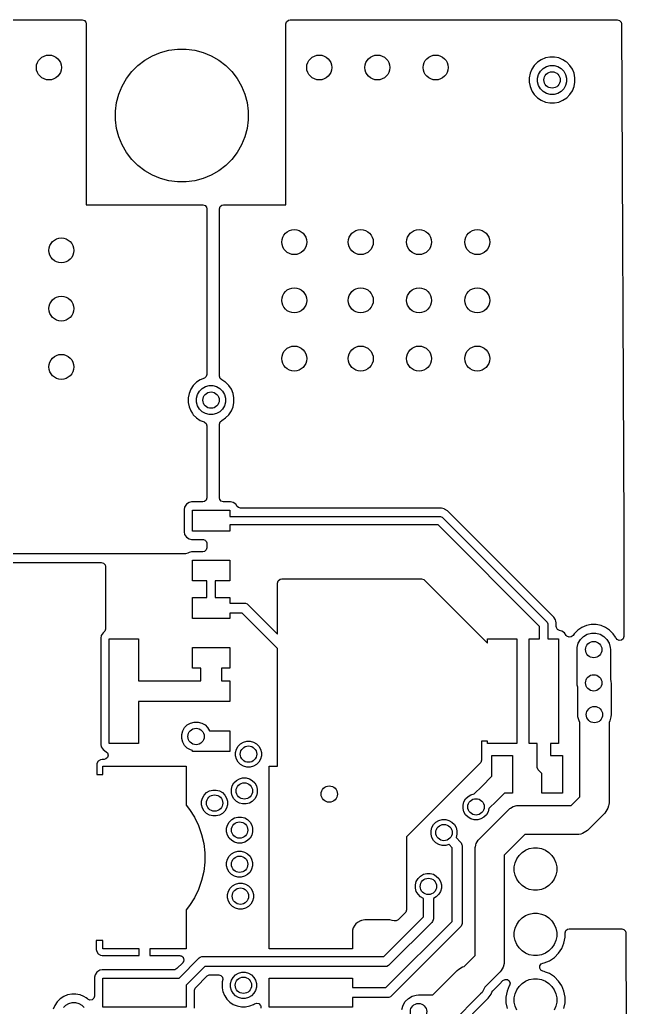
# Model space of a CAD drawing. Extents: x 3.09 to 4.62, y -6.46 to -3.15.
# Drawn here: x 3.88 to 4.615, y -4.34 to -3.153 of the extents above; entities that cross this region are included whole.
import ezdxf

# ---------------------------------------------------------------- set-up
doc = ezdxf.new("R2010")
doc.units = 0
doc.header["$MEASUREMENT"] = 0
doc.layers.add('BLACK', color=7, linetype='CONTINUOUS')

msp = doc.modelspace()

# ---------------------------------------------------------------- linework, layer by layer
at = {"layer": 'BLACK', "linetype": 'CONTINUOUS'}
for p, q in [((3.74, -3.1526), (3.955, -3.1526)), ((3.955, -3.1526), (3.9577, -3.1534)), ((3.9577, -3.1534), (3.9596, -3.1555)), ((3.9596, -3.1555), (3.96, -3.1575)), ((3.96, -3.1575), (3.96, -3.375)), ((4.2, -3.1575), (4.2008, -3.1549)), ((4.2, -3.2223), (4.2, -3.1575)), ((4.2008, -3.1549), (4.2029, -3.153)), ((4.2029, -3.153), (4.205, -3.1526)), ((4.205, -3.1526), (4.5984, -3.1526)), ((4.5984, -3.1526), (4.6011, -3.1534)), ((4.6011, -3.1534), (4.6029, -3.1555)), ((4.6029, -3.1555), (4.6034, -3.1575)), ((4.6034, -3.1575), (4.6063, -3.7645)), ((4.0394, -3.196), (4.0491, -3.192)), ((4.0491, -3.192), (4.0592, -3.1893)), ((4.0592, -3.1893), (4.0696, -3.1879)), ((4.0696, -3.1879), (4.08, -3.1879)), ((4.08, -3.1879), (4.0904, -3.1893)), ((4.0904, -3.1893), (4.1005, -3.192)), ((4.1005, -3.192), (4.1102, -3.196)), ((4.0221, -3.2076), (4.0304, -3.2012)), ((4.0304, -3.2012), (4.0394, -3.196)), ((4.1102, -3.196), (4.1192, -3.2012)), ((4.1192, -3.2012), (4.1276, -3.2076)), ((4.5025, -3.2036), (4.4986, -3.2075)), ((4.507, -3.2006), (4.5025, -3.2036)), ((4.5025, -3.2036), (4.5025, -3.2036)), ((4.512, -3.1985), (4.507, -3.2006)), ((4.5173, -3.1975), (4.512, -3.1985)), ((4.512, -3.1985), (4.512, -3.1985)), ((4.5227, -3.1975), (4.5173, -3.1975)), ((4.5173, -3.1975), (4.5173, -3.1975)), ((4.528, -3.1985), (4.5227, -3.1975)), ((4.5227, -3.1975), (4.5227, -3.1975)), ((4.533, -3.2006), (4.528, -3.1985)), ((4.536, -3.2026), (4.533, -3.2006)), ((4.5375, -3.2036), (4.536, -3.2026)), ((4.5414, -3.2075), (4.5375, -3.2036)), ((4.5375, -3.2036), (4.5375, -3.2036)), ((4.0083, -3.2233), (4.0147, -3.215)), ((4.0147, -3.215), (4.0221, -3.2076)), ((4.1276, -3.2076), (4.135, -3.215)), ((4.135, -3.215), (4.1413, -3.2233)), ((4.4935, -3.217), (4.4925, -3.2223)), ((4.4956, -3.212), (4.4935, -3.217)), ((4.4935, -3.217), (4.4935, -3.217)), ((4.4986, -3.2075), (4.4956, -3.212)), ((4.4986, -3.2075), (4.4986, -3.2075)), ((4.5038, -3.2183), (4.5061, -3.2143)), ((4.5061, -3.2143), (4.5093, -3.2111)), ((4.5093, -3.2111), (4.5133, -3.2088)), ((4.5133, -3.2088), (4.5177, -3.2076)), ((4.5177, -3.2076), (4.5223, -3.2076)), ((4.5223, -3.2076), (4.5267, -3.2088)), ((4.5267, -3.2088), (4.5307, -3.2111)), ((4.5307, -3.2111), (4.5339, -3.2143)), ((4.5339, -3.2143), (4.5362, -3.2183)), ((4.5444, -3.212), (4.5414, -3.2075)), ((4.5414, -3.2075), (4.5414, -3.2075)), ((4.5465, -3.217), (4.5444, -3.212)), ((4.5475, -3.2223), (4.5465, -3.217)), ((4.0031, -3.2323), (4.0083, -3.2233)), ((4.1413, -3.2233), (4.1466, -3.2323)), ((4.2, -3.375), (4.2, -3.2223)), ((4.4925, -3.2223), (4.4925, -3.2223)), ((4.4925, -3.2223), (4.4925, -3.2277)), ((4.4925, -3.2277), (4.4935, -3.233)), ((4.5026, -3.2227), (4.5038, -3.2183)), ((4.5026, -3.2273), (4.5026, -3.2227)), ((4.5038, -3.2317), (4.5026, -3.2273)), ((4.5362, -3.2183), (4.5374, -3.2227)), ((4.5374, -3.2273), (4.5362, -3.2317)), ((4.5374, -3.2227), (4.5374, -3.2273)), ((4.5465, -3.233), (4.5475, -3.2277)), ((4.5475, -3.2277), (4.5475, -3.2223)), ((3.999, -3.242), (4.0031, -3.2323)), ((4.1466, -3.2323), (4.1506, -3.242)), ((4.4935, -3.233), (4.4956, -3.238)), ((4.4956, -3.238), (4.4961, -3.2387)), ((4.4961, -3.2387), (4.4986, -3.2425)), ((4.5061, -3.2357), (4.5038, -3.2317)), ((4.5093, -3.2389), (4.5061, -3.2357)), ((4.5133, -3.2412), (4.5093, -3.2389)), ((4.5177, -3.2424), (4.5133, -3.2412)), ((4.5267, -3.2412), (4.5223, -3.2424)), ((4.5307, -3.2389), (4.5267, -3.2412)), ((4.5339, -3.2357), (4.5307, -3.2389)), ((4.5362, -3.2317), (4.5339, -3.2357)), ((4.5414, -3.2425), (4.5444, -3.238)), ((4.5444, -3.238), (4.5465, -3.233)), ((3.995, -3.2625), (3.9963, -3.2521)), ((3.9963, -3.2521), (3.999, -3.242)), ((4.1506, -3.242), (4.1533, -3.2521)), ((4.1533, -3.2521), (4.1546, -3.2625)), ((4.4986, -3.2425), (4.4986, -3.2425)), ((4.4986, -3.2425), (4.5025, -3.2464)), ((4.5025, -3.2464), (4.5025, -3.2464)), ((4.5025, -3.2464), (4.507, -3.2494)), ((4.507, -3.2494), (4.512, -3.2515)), ((4.512, -3.2515), (4.5173, -3.2525)), ((4.5173, -3.2525), (4.5173, -3.2525)), ((4.5173, -3.2525), (4.5227, -3.2525)), ((4.5223, -3.2424), (4.5177, -3.2424)), ((4.5227, -3.2525), (4.528, -3.2515)), ((4.5227, -3.2525), (4.5227, -3.2525)), ((4.528, -3.2515), (4.533, -3.2494)), ((4.533, -3.2494), (4.5375, -3.2464)), ((4.5375, -3.2464), (4.5414, -3.2425)), ((3.995, -3.2729), (3.995, -3.2625)), ((4.1546, -3.2625), (4.1546, -3.2729)), ((3.9963, -3.2833), (3.995, -3.2729)), ((4.1546, -3.2729), (4.1533, -3.2833)), ((3.999, -3.2934), (3.9963, -3.2833)), ((4.1533, -3.2833), (4.1506, -3.2934)), ((4.0031, -3.3031), (3.999, -3.2934)), ((4.1506, -3.2934), (4.1466, -3.3031)), ((4.0083, -3.3122), (4.0031, -3.3031)), ((4.0147, -3.3205), (4.0083, -3.3122)), ((4.1413, -3.3122), (4.135, -3.3205)), ((4.1466, -3.3031), (4.1413, -3.3122)), ((4.0221, -3.3279), (4.0147, -3.3205)), ((4.135, -3.3205), (4.1276, -3.3279)), ((4.0304, -3.3342), (4.0221, -3.3279)), ((4.0394, -3.3395), (4.0304, -3.3342)), ((4.1192, -3.3342), (4.1102, -3.3395)), ((4.1276, -3.3279), (4.1192, -3.3342)), ((4.0491, -3.3435), (4.0394, -3.3395)), ((4.0592, -3.3462), (4.0491, -3.3435)), ((4.0696, -3.3475), (4.0592, -3.3462)), ((4.08, -3.3475), (4.0696, -3.3475)), ((4.0904, -3.3462), (4.08, -3.3475)), ((4.1005, -3.3435), (4.0904, -3.3462)), ((4.1102, -3.3395), (4.1005, -3.3435)), ((3.96, -3.375), (4.1, -3.375)), ((4.1, -3.375), (4.1027, -3.3758)), ((4.1027, -3.3758), (4.1046, -3.3779)), ((4.1046, -3.3779), (4.105, -3.38)), ((4.105, -3.38), (4.105, -3.579)), ((4.12, -3.38), (4.1208, -3.3773)), ((4.12, -3.581), (4.12, -3.38)), ((4.1208, -3.3773), (4.1229, -3.3754)), ((4.1229, -3.3754), (4.125, -3.375)), ((4.125, -3.375), (4.2, -3.375)), ((4.097, -3.5856), (4.0925, -3.5886)), ((4.1019, -3.5836), (4.097, -3.5856)), ((4.097, -3.5856), (4.097, -3.5856)), ((4.1021, -3.5835), (4.1019, -3.5836)), ((4.1042, -3.5817), (4.1021, -3.5835)), ((4.105, -3.579), (4.1042, -3.5817)), ((4.12, -3.5812), (4.12, -3.581)), ((4.1209, -3.5839), (4.12, -3.5812)), ((4.1228, -3.5854), (4.1209, -3.5839)), ((4.1228, -3.5855), (4.1228, -3.5854)), ((4.123, -3.5856), (4.1228, -3.5855)), ((4.1264, -3.5879), (4.123, -3.5856)), ((4.0856, -3.597), (4.0835, -3.602)), ((4.0886, -3.5925), (4.0856, -3.597)), ((4.0925, -3.5886), (4.0886, -3.5925)), ((4.0886, -3.5925), (4.0886, -3.5925)), ((4.0925, -3.5886), (4.0925, -3.5886)), ((4.0961, -3.5993), (4.0993, -3.5961)), ((4.0993, -3.5961), (4.1033, -3.5938)), ((4.1033, -3.5938), (4.1077, -3.5926)), ((4.1077, -3.5926), (4.1123, -3.5926)), ((4.1123, -3.5926), (4.1167, -3.5938)), ((4.1167, -3.5938), (4.1207, -3.5961)), ((4.1207, -3.5961), (4.1239, -3.5993)), ((4.1275, -3.5886), (4.1264, -3.5879)), ((4.1314, -3.5925), (4.1275, -3.5886)), ((4.1275, -3.5886), (4.1275, -3.5886)), ((4.1275, -3.5886), (4.1275, -3.5886)), ((4.1344, -3.597), (4.1314, -3.5925)), ((4.1314, -3.5925), (4.1314, -3.5925)), ((4.1365, -3.602), (4.1344, -3.597)), ((4.0835, -3.602), (4.0825, -3.6073)), ((4.0825, -3.6073), (4.0825, -3.6073)), ((4.0825, -3.6073), (4.0825, -3.6127)), ((4.0835, -3.602), (4.0835, -3.602)), ((4.0926, -3.6077), (4.0938, -3.6033)), ((4.0926, -3.6123), (4.0926, -3.6077)), ((4.0938, -3.6033), (4.0961, -3.5993)), ((4.1239, -3.5993), (4.1262, -3.6033)), ((4.1262, -3.6033), (4.1274, -3.6077)), ((4.1274, -3.6077), (4.1274, -3.6123)), ((4.1375, -3.6073), (4.1365, -3.602)), ((4.1375, -3.6127), (4.1375, -3.6073)), ((4.0825, -3.6127), (4.0835, -3.618)), ((4.0835, -3.618), (4.0856, -3.623)), ((4.0938, -3.6167), (4.0926, -3.6123)), ((4.0961, -3.6207), (4.0938, -3.6167)), ((4.0993, -3.6239), (4.0961, -3.6207)), ((4.1239, -3.6207), (4.1207, -3.6239)), ((4.1262, -3.6167), (4.1239, -3.6207)), ((4.1274, -3.6123), (4.1262, -3.6167)), ((4.1344, -3.623), (4.1365, -3.618)), ((4.1365, -3.618), (4.1375, -3.6127)), ((4.0856, -3.623), (4.0876, -3.626)), ((4.0876, -3.626), (4.0886, -3.6275)), ((4.0886, -3.6275), (4.0886, -3.6275)), ((4.0886, -3.6275), (4.0925, -3.6314)), ((4.0925, -3.6314), (4.0925, -3.6314)), ((4.0925, -3.6314), (4.097, -3.6344)), ((4.1033, -3.6262), (4.0993, -3.6239)), ((4.1077, -3.6274), (4.1033, -3.6262)), ((4.1123, -3.6274), (4.1077, -3.6274)), ((4.1167, -3.6262), (4.1123, -3.6274)), ((4.1207, -3.6239), (4.1167, -3.6262)), ((4.123, -3.6344), (4.1275, -3.6314)), ((4.1275, -3.6314), (4.1314, -3.6275)), ((4.1314, -3.6275), (4.1344, -3.623)), ((4.097, -3.6344), (4.1016, -3.6363)), ((4.1016, -3.6363), (4.1019, -3.6364)), ((4.1019, -3.6364), (4.1041, -3.6382)), ((4.1041, -3.6382), (4.105, -3.6409)), ((4.105, -3.6409), (4.105, -3.641)), ((4.105, -3.641), (4.105, -3.7275)), ((4.12, -3.639), (4.1208, -3.6363)), ((4.12, -3.7275), (4.12, -3.639)), ((4.1208, -3.6363), (4.1228, -3.6345)), ((4.1228, -3.6345), (4.1228, -3.6345)), ((4.1228, -3.6345), (4.1229, -3.6345)), ((4.1229, -3.6345), (4.1229, -3.6344)), ((4.1229, -3.6344), (4.123, -3.6344)), ((4.123, -3.6344), (4.123, -3.6344)), ((4.123, -3.6344), (4.123, -3.6344)), ((4.105, -3.7275), (4.1042, -3.7302)), ((4.1204, -3.7296), (4.12, -3.7275)), ((4.0781, -3.7386), (4.0775, -3.7415)), ((4.0803, -3.7353), (4.0781, -3.7386)), ((4.0836, -3.7331), (4.0803, -3.7353)), ((4.0865, -3.7325), (4.0836, -3.7331)), ((4.1, -3.7325), (4.0865, -3.7325)), ((4.0865, -3.7325), (4.0865, -3.7325)), ((4.1021, -3.732), (4.1, -3.7325)), ((4.1042, -3.7302), (4.1021, -3.732)), ((4.1223, -3.7317), (4.1204, -3.7296)), ((4.125, -3.7325), (4.1223, -3.7317)), ((4.1335, -3.7325), (4.125, -3.7325)), ((4.1364, -3.7331), (4.1335, -3.7325)), ((4.1335, -3.7325), (4.1335, -3.7325)), ((4.1397, -3.7353), (4.1364, -3.7331)), ((4.1414, -3.7378), (4.1397, -3.7353)), ((4.1428, -3.7392), (4.1414, -3.7378)), ((4.1455, -3.74), (4.1428, -3.7392)), ((4.387, -3.74), (4.1455, -3.74)), ((4.3903, -3.7409), (4.387, -3.74)), ((4.387, -3.74), (4.387, -3.74)), ((4.0775, -3.7415), (4.0775, -3.7685)), ((4.0875, -3.7675), (4.0875, -3.7425)), ((4.0875, -3.7425), (4.1325, -3.7425)), ((4.1325, -3.7425), (4.1325, -3.75)), ((4.1325, -3.75), (4.385, -3.75)), ((4.385, -3.75), (4.386, -3.7501)), ((4.386, -3.7501), (4.386, -3.7501)), ((4.386, -3.7501), (4.3867, -3.7504)), ((4.3867, -3.7504), (4.3878, -3.7508)), ((4.3878, -3.7508), (4.3878, -3.7508)), ((4.3878, -3.7508), (4.3885, -3.7515)), ((4.3885, -3.7515), (4.5135, -3.8765)), ((4.3908, -3.741), (4.3903, -3.7409)), ((4.3942, -3.743), (4.3908, -3.741)), ((4.4576, -3.8063), (4.3942, -3.743)), ((4.3942, -3.743), (4.3942, -3.743)), ((4.3829, -3.76), (4.1325, -3.76)), ((4.1325, -3.76), (4.1325, -3.7675)), ((4.505, -3.8821), (4.3829, -3.76)), ((4.0775, -3.7685), (4.0775, -3.7685)), ((4.0775, -3.7685), (4.0781, -3.7714)), ((4.0781, -3.7714), (4.0803, -3.7747)), ((4.0803, -3.7747), (4.0836, -3.7769)), ((4.1325, -3.7675), (4.0875, -3.7675)), ((4.6063, -3.7645), (4.6063, -3.7645)), ((4.6063, -3.7645), (4.6063, -3.8943)), ((4.0836, -3.7769), (4.0836, -3.7769)), ((4.0836, -3.7769), (4.0865, -3.7775)), ((4.0865, -3.7775), (4.1, -3.7775)), ((4.1, -3.7775), (4.1004, -3.7776)), ((4.1004, -3.7776), (4.1007, -3.7776)), ((4.1007, -3.7776), (4.1017, -3.778)), ((4.1017, -3.778), (4.1027, -3.7783)), ((4.1027, -3.7783), (4.103, -3.7786)), ((4.103, -3.7786), (4.1033, -3.7787)), ((4.1033, -3.7787), (4.1039, -3.7796)), ((4.1039, -3.7796), (4.1046, -3.7804)), ((4.105, -3.7875), (4.1042, -3.7902)), ((4.1046, -3.7804), (4.1046, -3.7808)), ((4.1046, -3.7808), (4.1048, -3.7811)), ((4.1048, -3.7811), (4.105, -3.7825)), ((4.105, -3.7825), (4.105, -3.7875)), ((3.895, -3.795), (3.755, -3.795)), ((4.0792, -3.795), (3.895, -3.795)), ((4.0793, -3.795), (4.0792, -3.795)), ((4.0819, -3.7942), (4.0793, -3.795)), ((4.0836, -3.7931), (4.0819, -3.7942)), ((4.0865, -3.7925), (4.0836, -3.7931)), ((4.1, -3.7925), (4.0865, -3.7925)), ((4.0865, -3.7925), (4.0865, -3.7925)), ((4.1021, -3.792), (4.1, -3.7925)), ((4.1042, -3.7902), (4.1021, -3.792)), ((3.7551, -3.8052), (3.978, -3.8052)), ((3.978, -3.8052), (3.9807, -3.806)), ((3.9807, -3.806), (3.9825, -3.8081)), ((3.9825, -3.8081), (3.983, -3.8102)), ((3.983, -3.8102), (3.983, -3.8853)), ((4.0875, -3.8275), (4.0875, -3.8025)), ((4.0875, -3.8025), (4.1325, -3.8025)), ((4.1325, -3.8025), (4.1325, -3.8275)), ((4.5192, -3.868), (4.4576, -3.8063)), ((4.105, -3.8275), (4.0875, -3.8275)), ((4.105, -3.8475), (4.105, -3.8275)), ((4.1325, -3.8275), (4.115, -3.8275)), ((4.115, -3.8275), (4.115, -3.8475)), ((4.19, -3.83), (4.1908, -3.8273)), ((4.19, -3.8915), (4.19, -3.83)), ((4.1908, -3.8273), (4.1929, -3.8254)), ((4.1929, -3.8254), (4.195, -3.825)), ((4.195, -3.825), (4.3629, -3.825)), ((4.3629, -3.825), (4.3656, -3.8258)), ((4.3656, -3.8258), (4.3665, -3.8265)), ((4.3665, -3.8265), (4.4423, -3.9023)), ((4.0875, -3.8725), (4.0875, -3.8475)), ((4.0875, -3.8475), (4.105, -3.8475)), ((4.115, -3.8475), (4.1325, -3.8475)), ((4.1325, -3.8475), (4.1325, -3.854)), ((4.1325, -3.854), (4.15, -3.854)), ((4.15, -3.854), (4.1512, -3.8541)), ((4.1512, -3.8541), (4.1533, -3.855)), ((4.1533, -3.855), (4.1542, -3.8558)), ((4.1542, -3.8558), (4.19, -3.8915)), ((4.1475, -3.866), (4.1325, -3.866)), ((4.1325, -3.866), (4.1325, -3.8725)), ((4.19, -3.9085), (4.1475, -3.866)), ((4.522, -3.8708), (4.5192, -3.868)), ((4.524, -3.8742), (4.522, -3.8708)), ((4.522, -3.8708), (4.522, -3.8708)), ((4.1325, -3.8725), (4.0875, -3.8725)), ((4.505, -3.8971), (4.505, -3.8821)), ((4.5135, -3.8765), (4.5142, -3.8772)), ((4.5142, -3.8772), (4.5142, -3.8772)), ((4.5142, -3.8772), (4.5149, -3.879)), ((4.5149, -3.879), (4.515, -3.88)), ((4.515, -3.88), (4.515, -3.8971)), ((4.5245, -3.876), (4.524, -3.8742)), ((4.524, -3.8742), (4.524, -3.8742)), ((4.524, -3.8742), (4.524, -3.8742)), ((4.525, -3.878), (4.5245, -3.876)), ((4.525, -3.8823), (4.525, -3.878)), ((4.5252, -3.8834), (4.525, -3.8823)), ((4.5612, -3.8811), (4.5558, -3.8834)), ((4.567, -3.88), (4.5612, -3.8811)), ((4.5612, -3.8811), (4.5612, -3.8811)), ((4.573, -3.88), (4.567, -3.88)), ((4.567, -3.88), (4.567, -3.88)), ((4.5788, -3.8811), (4.573, -3.88)), ((4.573, -3.88), (4.573, -3.88)), ((4.5842, -3.8834), (4.5788, -3.8811)), ((3.9779, -3.8932), (3.9773, -3.8961)), ((3.9801, -3.8899), (3.9779, -3.8932)), ((3.9808, -3.8894), (3.9801, -3.8899)), ((3.9801, -3.8899), (3.9801, -3.8899)), ((3.9822, -3.888), (3.9808, -3.8894)), ((3.983, -3.8853), (3.9822, -3.888)), ((4.5265, -3.8858), (4.5252, -3.8834)), ((4.529, -3.8871), (4.5265, -3.8858)), ((4.5316, -3.8877), (4.529, -3.8871)), ((4.5349, -3.8899), (4.5316, -3.8877)), ((4.537, -3.893), (4.5349, -3.8899)), ((4.5349, -3.8899), (4.5349, -3.8899)), ((4.5378, -3.8939), (4.537, -3.893)), ((4.5403, -3.8951), (4.5378, -3.8939)), ((4.5431, -3.8948), (4.5403, -3.8951)), ((4.5453, -3.893), (4.5431, -3.8948)), ((4.5467, -3.8909), (4.5453, -3.893)), ((4.5509, -3.8867), (4.5467, -3.8909)), ((4.5467, -3.8909), (4.5467, -3.8909)), ((4.5558, -3.8834), (4.5509, -3.8867)), ((4.5509, -3.8867), (4.5509, -3.8867)), ((4.5541, -3.8978), (4.5578, -3.8941)), ((4.5578, -3.8941), (4.5623, -3.8915)), ((4.5623, -3.8915), (4.5674, -3.8902)), ((4.5674, -3.8902), (4.5726, -3.8902)), ((4.5726, -3.8902), (4.5777, -3.8915)), ((4.5777, -3.8915), (4.5822, -3.8941)), ((4.5822, -3.8941), (4.5859, -3.8978)), ((4.5891, -3.8867), (4.5842, -3.8834)), ((4.5933, -3.8909), (4.5891, -3.8867)), ((4.5962, -3.8951), (4.5933, -3.8909)), ((4.6063, -3.8943), (4.6055, -3.8969)), ((3.9773, -3.8961), (3.9773, -4.0241)), ((3.9873, -4.0231), (3.9873, -3.8971)), ((3.9873, -3.8971), (4.0227, -3.8971)), ((4.0227, -3.8971), (4.0227, -3.9475)), ((4.4423, -3.9023), (4.4423, -3.8971)), ((4.4423, -3.8971), (4.4777, -3.8971)), ((4.4777, -3.8971), (4.4777, -4.0231)), ((4.4923, -4.0231), (4.4923, -3.8971)), ((4.4923, -3.8971), (4.505, -3.8971)), ((4.515, -3.8971), (4.5277, -3.8971)), ((4.5277, -3.8971), (4.5277, -4.0231)), ((4.5502, -3.9074), (4.5515, -3.9023)), ((4.5515, -3.9023), (4.5541, -3.8978)), ((4.5859, -3.8978), (4.5885, -3.9023)), ((4.5885, -3.9023), (4.5898, -3.9074)), ((4.5966, -3.8958), (4.5962, -3.8951)), ((4.5968, -3.8961), (4.5966, -3.8958)), ((4.5966, -3.8958), (4.5966, -3.8958)), ((4.5981, -3.898), (4.5968, -3.8961)), ((4.6006, -3.8992), (4.5981, -3.898)), ((4.6034, -3.8988), (4.6006, -3.8992)), ((4.6055, -3.8969), (4.6034, -3.8988)), ((4.0875, -3.9325), (4.0875, -3.9075)), ((4.0875, -3.9075), (4.1325, -3.9075)), ((4.1325, -3.9075), (4.1325, -3.9325)), ((4.19, -4.05), (4.19, -3.9085)), ((4.55, -3.91), (4.5502, -3.9074)), ((4.55, -3.95), (4.55, -3.91)), ((4.5898, -3.9074), (4.59, -3.91)), ((4.59, -3.91), (4.59, -3.9457)), ((4.0975, -3.9325), (4.0875, -3.9325)), ((4.0975, -3.9475), (4.0975, -3.9325)), ((4.1325, -3.9325), (4.1225, -3.9325)), ((4.1225, -3.9325), (4.1225, -3.9475)), ((4.0227, -3.9475), (4.0975, -3.9475)), ((4.1225, -3.9475), (4.1325, -3.9475)), ((4.1325, -3.9475), (4.1325, -3.9725)), ((4.5502, -3.9526), (4.55, -3.95)), ((4.5509, -3.9552), (4.5502, -3.9526)), ((4.59, -3.9457), (4.5907, -3.9483)), ((4.5907, -3.9483), (4.5909, -3.9509)), ((4.5909, -3.9509), (4.5909, -3.9882)), ((4.5509, -3.9882), (4.5509, -3.9552)), ((4.0875, -3.9725), (4.0227, -3.9725)), ((4.0227, -3.9725), (4.0227, -4.0231)), ((4.1325, -3.9725), (4.0875, -3.9725)), ((4.551, -3.9908), (4.5509, -3.9882)), ((4.5909, -3.9882), (4.5907, -3.9908)), ((4.0782, -4.0038), (4.0814, -4.0006)), ((4.0814, -4.0006), (4.0853, -3.9983)), ((4.0853, -3.9983), (4.0898, -3.9971)), ((4.0898, -3.9971), (4.0943, -3.9971)), ((4.0943, -3.9971), (4.0987, -3.9983)), ((4.0987, -3.9983), (4.1027, -4.0006)), ((4.1027, -4.0006), (4.1059, -4.0038)), ((4.5524, -3.9958), (4.551, -3.9908)), ((4.5534, -3.9975), (4.5524, -3.9958)), ((4.5534, -4.0869), (4.5534, -3.9975)), ((4.5893, -3.9958), (4.5884, -3.9975)), ((4.5884, -3.9975), (4.5884, -4.0941)), ((4.5907, -3.9908), (4.5893, -3.9958)), ((4.0747, -4.0122), (4.0759, -4.0078)), ((4.0747, -4.0168), (4.0747, -4.0122)), ((4.0759, -4.0078), (4.0782, -4.0038)), ((4.1059, -4.0038), (4.108, -4.0075)), ((4.108, -4.0075), (4.1325, -4.0075)), ((4.1325, -4.0075), (4.1325, -4.0325)), ((3.9773, -4.0241), (3.9773, -4.0241)), ((3.9773, -4.0241), (3.9779, -4.027)), ((4.0227, -4.0231), (3.9873, -4.0231)), ((4.0759, -4.0212), (4.0747, -4.0168)), ((4.0782, -4.0252), (4.0759, -4.0212)), ((4.0814, -4.0284), (4.0782, -4.0252)), ((4.1425, -4.0261), (4.1454, -4.0232)), ((4.1454, -4.0232), (4.149, -4.0212)), ((4.149, -4.0212), (4.153, -4.0201)), ((4.153, -4.0201), (4.1571, -4.0201)), ((4.1571, -4.0201), (4.161, -4.0212)), ((4.161, -4.0212), (4.1646, -4.0232)), ((4.1646, -4.0232), (4.1675, -4.0261)), ((4.4423, -4.02), (4.435, -4.02)), ((4.435, -4.02), (4.435, -4.0429)), ((4.4423, -4.0231), (4.4423, -4.02)), ((4.4777, -4.0231), (4.4423, -4.0231)), ((4.502, -4.0231), (4.4923, -4.0231)), ((4.502, -4.05), (4.502, -4.0231)), ((4.5277, -4.0231), (4.518, -4.0231)), ((4.518, -4.0231), (4.518, -4.0375)), ((3.9779, -4.027), (3.9801, -4.0303)), ((3.9801, -4.0303), (3.9838, -4.0328)), ((3.9838, -4.0328), (3.9837, -4.0329)), ((3.9837, -4.0329), (3.9854, -4.0342)), ((3.9854, -4.0342), (3.9863, -4.0369)), ((3.9863, -4.0369), (3.9856, -4.0396)), ((4.0853, -4.0307), (4.0814, -4.0284)), ((4.0875, -4.0312), (4.0853, -4.0307)), ((4.0875, -4.0325), (4.0875, -4.0312)), ((4.1325, -4.0325), (4.0875, -4.0325)), ((4.1394, -4.0337), (4.1405, -4.0297)), ((4.1394, -4.0378), (4.1394, -4.0337)), ((4.1405, -4.0297), (4.1425, -4.0261)), ((4.1675, -4.0261), (4.1696, -4.0297)), ((4.1696, -4.0297), (4.1706, -4.0337)), ((4.1706, -4.0337), (4.1706, -4.0378)), ((4.4475, -4.0624), (4.4475, -4.0375)), ((4.4475, -4.0375), (4.4725, -4.0375)), ((4.4725, -4.0375), (4.4725, -4.0825)), ((4.518, -4.0375), (4.5325, -4.0375)), ((4.5325, -4.0375), (4.5325, -4.0825)), ((3.9742, -4.0442), (3.9725, -4.0468)), ((3.9725, -4.0468), (3.9725, -4.06)), ((3.9769, -4.0425), (3.9742, -4.0442)), ((3.9792, -4.042), (3.9769, -4.0425)), ((3.9813, -4.042), (3.9792, -4.042)), ((3.9835, -4.0415), (3.9813, -4.042)), ((3.9856, -4.0396), (3.9835, -4.0415)), ((4.1405, -4.0417), (4.1394, -4.0378)), ((4.1425, -4.0453), (4.1405, -4.0417)), ((4.1454, -4.0482), (4.1425, -4.0453)), ((4.149, -4.0503), (4.1454, -4.0482)), ((4.1646, -4.0482), (4.161, -4.0503)), ((4.1675, -4.0453), (4.1646, -4.0482)), ((4.1696, -4.0417), (4.1675, -4.0453)), ((4.1706, -4.0378), (4.1696, -4.0417)), ((4.4335, -4.0465), (4.345, -4.135)), ((4.4342, -4.0456), (4.4335, -4.0465)), ((4.435, -4.0429), (4.4342, -4.0456)), ((3.9725, -4.06), (3.98, -4.06)), ((3.98, -4.06), (3.98, -4.05)), ((3.98, -4.05), (4.08, -4.05)), ((4.08, -4.05), (4.08, -4.097)), ((4.153, -4.0513), (4.149, -4.0503)), ((4.1571, -4.0513), (4.153, -4.0513)), ((4.161, -4.0503), (4.1571, -4.0513)), ((4.18, -4.27), (4.18, -4.05)), ((4.18, -4.05), (4.19, -4.05)), ((4.5022, -4.0516), (4.502, -4.05)), ((4.5033, -4.0544), (4.5022, -4.0516)), ((4.5022, -4.0516), (4.5022, -4.0516)), ((4.5043, -4.0557), (4.5033, -4.0544)), ((4.5075, -4.0588), (4.5043, -4.0557)), ((4.5075, -4.0825), (4.5075, -4.0588)), ((4.1355, -4.074), (4.1375, -4.0704)), ((4.1375, -4.0704), (4.1404, -4.0675)), ((4.1404, -4.0675), (4.144, -4.0655)), ((4.144, -4.0655), (4.1479, -4.0644)), ((4.1479, -4.0644), (4.1521, -4.0644)), ((4.1521, -4.0644), (4.156, -4.0655)), ((4.156, -4.0655), (4.1596, -4.0675)), ((4.1596, -4.0675), (4.1625, -4.0704)), ((4.1625, -4.0704), (4.1645, -4.074)), ((4.4354, -4.0745), (4.4475, -4.0624)), ((4.0996, -4.0885), (4.1017, -4.0849)), ((4.1017, -4.0849), (4.1046, -4.082)), ((4.1046, -4.082), (4.1081, -4.0799)), ((4.1081, -4.0799), (4.1121, -4.0789)), ((4.1121, -4.0789), (4.1162, -4.0789)), ((4.1162, -4.0789), (4.1202, -4.0799)), ((4.1202, -4.0799), (4.1238, -4.082)), ((4.1238, -4.082), (4.1267, -4.0849)), ((4.1267, -4.0849), (4.1287, -4.0885)), ((4.1344, -4.0779), (4.1355, -4.074)), ((4.1344, -4.0821), (4.1344, -4.0779)), ((4.1355, -4.086), (4.1344, -4.0821)), ((4.1645, -4.074), (4.1656, -4.0779)), ((4.1656, -4.0821), (4.1645, -4.086)), ((4.1656, -4.0779), (4.1656, -4.0821)), ((4.4189, -4.0866), (4.4224, -4.0845)), ((4.4224, -4.0845), (4.4264, -4.0835)), ((4.4264, -4.0835), (4.4354, -4.0745)), ((4.4627, -4.0825), (4.4531, -4.0922)), ((4.4725, -4.0825), (4.4627, -4.0825)), ((4.5325, -4.0825), (4.5075, -4.0825)), ((4.0986, -4.0924), (4.0996, -4.0885)), ((4.0986, -4.0966), (4.0986, -4.0924)), ((4.0996, -4.1005), (4.0986, -4.0966)), ((4.1287, -4.0885), (4.1298, -4.0924)), ((4.1298, -4.0966), (4.1287, -4.1005)), ((4.1298, -4.0924), (4.1298, -4.0966)), ((4.1375, -4.0896), (4.1355, -4.086)), ((4.1404, -4.0925), (4.1375, -4.0896)), ((4.144, -4.0945), (4.1404, -4.0925)), ((4.1479, -4.0956), (4.144, -4.0945)), ((4.1521, -4.0956), (4.1479, -4.0956)), ((4.156, -4.0945), (4.1521, -4.0956)), ((4.1596, -4.0925), (4.156, -4.0945)), ((4.1625, -4.0896), (4.1596, -4.0925)), ((4.1645, -4.086), (4.1625, -4.0896)), ((4.4129, -4.097), (4.4139, -4.0931)), ((4.4139, -4.0931), (4.416, -4.0895)), ((4.416, -4.0895), (4.4189, -4.0866)), ((4.4531, -4.0922), (4.4441, -4.1012)), ((4.5428, -4.0975), (4.5534, -4.0869)), ((4.5882, -4.0964), (4.5878, -4.0979)), ((4.5884, -4.0941), (4.5882, -4.0964)), ((4.5882, -4.0964), (4.5882, -4.0964)), ((4.08, -4.097), (4.0841, -4.1021)), ((4.0841, -4.1021), (4.09, -4.1116)), ((4.1017, -4.1041), (4.0996, -4.1005)), ((4.1046, -4.107), (4.1017, -4.1041)), ((4.1081, -4.109), (4.1046, -4.107)), ((4.1238, -4.107), (4.1202, -4.109)), ((4.1267, -4.1041), (4.1238, -4.107)), ((4.1287, -4.1005), (4.1267, -4.1041)), ((4.4129, -4.1011), (4.4129, -4.097)), ((4.4139, -4.1051), (4.4129, -4.1011)), ((4.416, -4.1087), (4.4139, -4.1051)), ((4.4189, -4.1116), (4.416, -4.1087)), ((4.4326, -4.1376), (4.4676, -4.1026)), ((4.441, -4.1087), (4.4381, -4.1116)), ((4.443, -4.1051), (4.441, -4.1087)), ((4.4441, -4.1012), (4.443, -4.1051)), ((4.4676, -4.1026), (4.4693, -4.1011)), ((4.4693, -4.1011), (4.47, -4.1007)), ((4.47, -4.1007), (4.4733, -4.0988)), ((4.4733, -4.0988), (4.4777, -4.0976)), ((4.4777, -4.0976), (4.48, -4.0975)), ((4.48, -4.0975), (4.5428, -4.0975)), ((4.5832, -4.1065), (4.5624, -4.1274)), ((4.5847, -4.1048), (4.5832, -4.1065)), ((4.587, -4.1008), (4.5847, -4.1048)), ((4.5847, -4.1048), (4.5847, -4.1048)), ((4.5878, -4.0979), (4.587, -4.1008)), ((4.09, -4.1116), (4.0949, -4.1217)), ((4.1121, -4.1101), (4.1081, -4.109)), ((4.1162, -4.1101), (4.1121, -4.1101)), ((4.1202, -4.109), (4.1162, -4.1101)), ((4.1298, -4.121), (4.1318, -4.1174)), ((4.1318, -4.1174), (4.1348, -4.1145)), ((4.1348, -4.1145), (4.1383, -4.1124)), ((4.1383, -4.1124), (4.1423, -4.1114)), ((4.1423, -4.1114), (4.1464, -4.1114)), ((4.1464, -4.1114), (4.1504, -4.1124)), ((4.1504, -4.1124), (4.1539, -4.1145)), ((4.1539, -4.1145), (4.1568, -4.1174)), ((4.1568, -4.1174), (4.1589, -4.121)), ((4.3755, -4.124), (4.3775, -4.1204)), ((4.3775, -4.1204), (4.3804, -4.1175)), ((4.3804, -4.1175), (4.384, -4.1155)), ((4.384, -4.1155), (4.3879, -4.1144)), ((4.3879, -4.1144), (4.3921, -4.1144)), ((4.3921, -4.1144), (4.396, -4.1155)), ((4.396, -4.1155), (4.3996, -4.1175)), ((4.3996, -4.1175), (4.4025, -4.1204)), ((4.4025, -4.1204), (4.4045, -4.124)), ((4.4224, -4.1136), (4.4189, -4.1116)), ((4.4264, -4.1147), (4.4224, -4.1136)), ((4.4305, -4.1147), (4.4264, -4.1147)), ((4.4345, -4.1136), (4.4305, -4.1147)), ((4.4381, -4.1116), (4.4345, -4.1136)), ((4.0949, -4.1217), (4.0986, -4.1323)), ((4.0986, -4.1323), (4.1011, -4.1432)), ((4.1287, -4.1249), (4.1298, -4.121)), ((4.1287, -4.129), (4.1287, -4.1249)), ((4.1298, -4.133), (4.1287, -4.129)), ((4.1589, -4.121), (4.16, -4.1249)), ((4.16, -4.129), (4.1589, -4.133)), ((4.16, -4.1249), (4.16, -4.129)), ((4.3744, -4.1279), (4.3755, -4.124)), ((4.3744, -4.1321), (4.3744, -4.1279)), ((4.3755, -4.136), (4.3744, -4.1321)), ((4.4045, -4.124), (4.4056, -4.1279)), ((4.4056, -4.1321), (4.4045, -4.136)), ((4.4056, -4.1279), (4.4056, -4.1321)), ((4.4872, -4.1325), (4.4625, -4.1572)), ((4.55, -4.1325), (4.4872, -4.1325)), ((4.5523, -4.1324), (4.55, -4.1325)), ((4.5545, -4.1318), (4.5523, -4.1324)), ((4.5523, -4.1324), (4.5523, -4.1324)), ((4.5567, -4.1312), (4.5545, -4.1318)), ((4.5607, -4.1289), (4.5567, -4.1312)), ((4.5624, -4.1274), (4.5607, -4.1289)), ((4.5607, -4.1289), (4.5607, -4.1289)), ((4.1011, -4.1432), (4.1023, -4.1544)), ((4.1318, -4.1366), (4.1298, -4.133)), ((4.1348, -4.1395), (4.1318, -4.1366)), ((4.1383, -4.1415), (4.1348, -4.1395)), ((4.1423, -4.1426), (4.1383, -4.1415)), ((4.1464, -4.1426), (4.1423, -4.1426)), ((4.1504, -4.1415), (4.1464, -4.1426)), ((4.1539, -4.1395), (4.1504, -4.1415)), ((4.1568, -4.1366), (4.1539, -4.1395)), ((4.1589, -4.133), (4.1568, -4.1366)), ((4.345, -4.135), (4.345, -4.2229)), ((4.3775, -4.1396), (4.3755, -4.136)), ((4.3804, -4.1425), (4.3775, -4.1396)), ((4.384, -4.1445), (4.3804, -4.1425)), ((4.4045, -4.136), (4.4045, -4.1361)), ((4.4045, -4.1361), (4.41, -4.1415)), ((4.41, -4.1415), (4.4107, -4.1424)), ((4.4107, -4.1424), (4.4116, -4.1446)), ((4.4284, -4.1449), (4.4288, -4.1433)), ((4.4288, -4.1433), (4.4311, -4.1393)), ((4.4311, -4.1393), (4.4326, -4.1376)), ((4.4311, -4.1393), (4.4311, -4.1393)), ((4.1023, -4.1544), (4.1023, -4.1656)), ((4.1318, -4.1585), (4.1347, -4.1556)), ((4.1347, -4.1556), (4.1382, -4.1535)), ((4.1382, -4.1535), (4.1422, -4.1525)), ((4.1422, -4.1525), (4.1463, -4.1525)), ((4.1463, -4.1525), (4.1503, -4.1535)), ((4.1503, -4.1535), (4.1539, -4.1556)), ((4.1539, -4.1556), (4.1568, -4.1585)), ((4.3879, -4.1456), (4.384, -4.1445)), ((4.3921, -4.1456), (4.3879, -4.1456)), ((4.396, -4.1445), (4.3921, -4.1456)), ((4.3961, -4.1445), (4.396, -4.1445)), ((4.3997, -4.1482), (4.3961, -4.1445)), ((4.3997, -4.2368), (4.3997, -4.1482)), ((4.4116, -4.1446), (4.4117, -4.1457)), ((4.4117, -4.1457), (4.4117, -4.2393)), ((4.4275, -4.15), (4.4276, -4.1477)), ((4.4275, -4.2778), (4.4275, -4.15)), ((4.4276, -4.1477), (4.4277, -4.1476)), ((4.4277, -4.1476), (4.4284, -4.1449)), ((4.4802, -4.1576), (4.4838, -4.154)), ((4.4838, -4.154), (4.4879, -4.1512)), ((4.4879, -4.1512), (4.4926, -4.1493)), ((4.4926, -4.1493), (4.4975, -4.1483)), ((4.4975, -4.1483), (4.5025, -4.1483)), ((4.5025, -4.1483), (4.5074, -4.1493)), ((4.5074, -4.1493), (4.5121, -4.1512)), ((4.5121, -4.1512), (4.5162, -4.154)), ((4.5162, -4.154), (4.5198, -4.1576)), ((4.1023, -4.1656), (4.1011, -4.1768)), ((4.1287, -4.166), (4.1297, -4.162)), ((4.1287, -4.1701), (4.1287, -4.166)), ((4.1297, -4.162), (4.1318, -4.1585)), ((4.1568, -4.1585), (4.1588, -4.162)), ((4.1588, -4.162), (4.1599, -4.166)), ((4.1599, -4.166), (4.1599, -4.1701)), ((4.4625, -4.1572), (4.4625, -4.285)), ((4.4745, -4.1713), (4.4755, -4.1664)), ((4.4755, -4.1664), (4.4774, -4.1617)), ((4.4774, -4.1617), (4.4802, -4.1576)), ((4.5198, -4.1576), (4.5226, -4.1617)), ((4.5226, -4.1617), (4.5245, -4.1664)), ((4.5245, -4.1664), (4.5255, -4.1713)), ((4.1011, -4.1768), (4.0986, -4.1877)), ((4.1297, -4.1741), (4.1287, -4.1701)), ((4.1318, -4.1777), (4.1297, -4.1741)), ((4.1347, -4.1806), (4.1318, -4.1777)), ((4.1568, -4.1777), (4.1539, -4.1806)), ((4.1588, -4.1741), (4.1568, -4.1777)), ((4.1599, -4.1701), (4.1588, -4.1741)), ((4.3652, -4.1802), (4.3692, -4.1791)), ((4.3692, -4.1791), (4.3733, -4.1791)), ((4.3733, -4.1791), (4.3773, -4.1802)), ((4.4745, -4.1763), (4.4745, -4.1713)), ((4.4755, -4.1812), (4.4745, -4.1763)), ((4.5255, -4.1763), (4.5245, -4.1812)), ((4.5255, -4.1713), (4.5255, -4.1763)), ((4.0986, -4.1877), (4.0949, -4.1983)), ((4.1382, -4.1826), (4.1347, -4.1806)), ((4.1422, -4.1837), (4.1382, -4.1826)), ((4.1393, -4.192), (4.1433, -4.1909)), ((4.1463, -4.1837), (4.1422, -4.1837)), ((4.1433, -4.1909), (4.1474, -4.1909)), ((4.1503, -4.1826), (4.1463, -4.1837)), ((4.1474, -4.1909), (4.1514, -4.192)), ((4.1539, -4.1806), (4.1503, -4.1826)), ((4.3556, -4.1927), (4.3567, -4.1887)), ((4.3567, -4.1887), (4.3588, -4.1852)), ((4.3588, -4.1852), (4.3617, -4.1823)), ((4.3617, -4.1823), (4.3652, -4.1802)), ((4.3773, -4.1802), (4.3808, -4.1823)), ((4.3808, -4.1823), (4.3837, -4.1852)), ((4.3837, -4.1852), (4.3858, -4.1887)), ((4.3858, -4.1887), (4.3869, -4.1927)), ((4.4774, -4.1859), (4.4755, -4.1812)), ((4.4802, -4.19), (4.4774, -4.1859)), ((4.4838, -4.1936), (4.4802, -4.19)), ((4.5198, -4.19), (4.5162, -4.1936)), ((4.5226, -4.1859), (4.5198, -4.19)), ((4.5245, -4.1812), (4.5226, -4.1859)), ((4.0949, -4.1983), (4.09, -4.2084)), ((4.1297, -4.2045), (4.1308, -4.2005)), ((4.1308, -4.2005), (4.1328, -4.197)), ((4.1328, -4.197), (4.1357, -4.1941)), ((4.1357, -4.1941), (4.1393, -4.192)), ((4.1514, -4.192), (4.1549, -4.1941)), ((4.1549, -4.1941), (4.1578, -4.197)), ((4.1578, -4.197), (4.1599, -4.2005)), ((4.1599, -4.2005), (4.1609, -4.2045)), ((4.3556, -4.1968), (4.3556, -4.1927)), ((4.3567, -4.2008), (4.3556, -4.1968)), ((4.3588, -4.2043), (4.3567, -4.2008)), ((4.3858, -4.2008), (4.3837, -4.2043)), ((4.3869, -4.1968), (4.3858, -4.2008)), ((4.3869, -4.1927), (4.3869, -4.1968)), ((4.4879, -4.1964), (4.4838, -4.1936)), ((4.4926, -4.1983), (4.4879, -4.1964)), ((4.4975, -4.1993), (4.4926, -4.1983)), ((4.5025, -4.1993), (4.4975, -4.1993)), ((4.5074, -4.1983), (4.5025, -4.1993)), ((4.5121, -4.1964), (4.5074, -4.1983)), ((4.5162, -4.1936), (4.5121, -4.1964)), ((4.09, -4.2084), (4.0841, -4.2179)), ((4.1297, -4.2086), (4.1297, -4.2045)), ((4.1308, -4.2126), (4.1297, -4.2086)), ((4.1328, -4.2161), (4.1308, -4.2126)), ((4.1599, -4.2126), (4.1578, -4.2161)), ((4.1609, -4.2086), (4.1599, -4.2126)), ((4.1609, -4.2045), (4.1609, -4.2086)), ((4.3617, -4.2072), (4.3588, -4.2043)), ((4.3652, -4.2093), (4.3617, -4.2072)), ((4.3653, -4.2093), (4.3652, -4.2093)), ((4.3653, -4.2313), (4.3653, -4.2093)), ((4.3808, -4.2072), (4.3773, -4.2093)), ((4.3773, -4.2093), (4.3773, -4.2093)), ((4.3773, -4.2093), (4.3773, -4.2337)), ((4.3837, -4.2043), (4.3808, -4.2072)), ((4.0841, -4.2179), (4.08, -4.223)), ((4.08, -4.223), (4.08, -4.27)), ((4.1357, -4.219), (4.1328, -4.2161)), ((4.1393, -4.2211), (4.1357, -4.219)), ((4.1433, -4.2222), (4.1393, -4.2211)), ((4.1474, -4.2222), (4.1433, -4.2222)), ((4.1514, -4.2211), (4.1474, -4.2222)), ((4.1549, -4.219), (4.1514, -4.2211)), ((4.1578, -4.2161), (4.1549, -4.219)), ((4.3435, -4.2265), (4.335, -4.235)), ((4.3442, -4.2256), (4.3435, -4.2265)), ((4.345, -4.2229), (4.3442, -4.2256)), ((4.4926, -4.228), (4.4975, -4.227)), ((4.4975, -4.227), (4.5025, -4.227)), ((4.5025, -4.227), (4.5074, -4.228)), ((4.2862, -4.238), (4.2841, -4.2399)), ((4.2897, -4.2361), (4.2862, -4.238)), ((4.2862, -4.238), (4.2862, -4.238)), ((4.2899, -4.236), (4.2897, -4.2361)), ((4.2897, -4.2361), (4.2897, -4.2361)), ((4.2897, -4.2361), (4.2897, -4.2361)), ((4.2908, -4.2358), (4.2899, -4.236)), ((4.2928, -4.2353), (4.2908, -4.2358)), ((4.295, -4.2351), (4.2928, -4.2353)), ((4.325, -4.2351), (4.295, -4.2351)), ((4.295, -4.2351), (4.295, -4.2351)), ((4.3175, -4.279), (4.3653, -4.2313)), ((4.32, -4.3165), (4.3997, -4.2368)), ((4.3755, -4.238), (4.3242, -4.2892)), ((4.3251, -4.2351), (4.325, -4.2351)), ((4.3279, -4.2356), (4.3251, -4.2351)), ((4.3301, -4.2362), (4.3279, -4.2356)), ((4.3279, -4.2356), (4.3279, -4.2356)), ((4.3326, -4.2363), (4.3301, -4.2362)), ((4.335, -4.235), (4.3326, -4.2363)), ((4.3762, -4.2371), (4.3755, -4.238)), ((4.3771, -4.2349), (4.3762, -4.2371)), ((4.3773, -4.2337), (4.3771, -4.2349)), ((4.4117, -4.2393), (4.4116, -4.2404)), ((4.4774, -4.2404), (4.4802, -4.2363)), ((4.4802, -4.2363), (4.4838, -4.2327)), ((4.4838, -4.2327), (4.4879, -4.2299)), ((4.4879, -4.2299), (4.4926, -4.228)), ((4.5074, -4.228), (4.5121, -4.2299)), ((4.5121, -4.2299), (4.5162, -4.2327)), ((4.5162, -4.2327), (4.5198, -4.2363)), ((4.5198, -4.2363), (4.5226, -4.2404)), ((4.2802, -4.2474), (4.28, -4.2489)), ((4.28, -4.2489), (4.28, -4.27)), ((4.281, -4.2447), (4.2802, -4.2474)), ((4.2829, -4.2412), (4.281, -4.2447)), ((4.281, -4.2447), (4.281, -4.2447)), ((4.2841, -4.2399), (4.2829, -4.2412)), ((4.2841, -4.2399), (4.2841, -4.2399)), ((4.41, -4.2435), (4.3267, -4.3267)), ((4.4107, -4.2426), (4.41, -4.2435)), ((4.4116, -4.2404), (4.4107, -4.2426)), ((4.4745, -4.25), (4.4755, -4.2451)), ((4.4745, -4.255), (4.4745, -4.25)), ((4.4755, -4.2451), (4.4774, -4.2404)), ((4.5226, -4.2404), (4.5245, -4.2451)), ((4.5245, -4.2451), (4.5255, -4.25)), ((4.5255, -4.25), (4.5255, -4.255)), ((4.5356, -4.2505), (4.5364, -4.2479)), ((4.5356, -4.256), (4.5356, -4.2505)), ((4.5364, -4.2479), (4.5385, -4.246)), ((4.5385, -4.246), (4.5406, -4.2456)), ((4.5406, -4.2456), (4.6037, -4.2457)), ((4.6037, -4.2457), (4.6064, -4.2464)), ((4.6064, -4.2464), (4.6082, -4.2486)), ((4.6082, -4.2486), (4.6086, -4.2506)), ((4.6086, -4.2506), (4.6151, -5.5903)), ((3.972, -4.26), (3.972, -4.2708)), ((3.98, -4.26), (3.972, -4.26)), ((3.98, -4.27), (3.98, -4.26)), ((4.4755, -4.2599), (4.4745, -4.255)), ((4.4774, -4.2646), (4.4755, -4.2599)), ((4.5245, -4.2599), (4.5226, -4.2646)), ((4.5255, -4.255), (4.5245, -4.2599)), ((4.5316, -4.2694), (4.5342, -4.2629)), ((4.5342, -4.2629), (4.5356, -4.256)), ((3.972, -4.2708), (3.9725, -4.2731)), ((3.9725, -4.2731), (3.9742, -4.2758)), ((4.0237, -4.27), (3.98, -4.27)), ((4.0237, -4.278), (4.0237, -4.27)), ((4.08, -4.27), (4.0362, -4.27)), ((4.0362, -4.27), (4.0362, -4.278)), ((4.28, -4.27), (4.18, -4.27)), ((4.4802, -4.2687), (4.4774, -4.2646)), ((4.4838, -4.2723), (4.4802, -4.2687)), ((4.4879, -4.2751), (4.4838, -4.2723)), ((4.5162, -4.2723), (4.5121, -4.2751)), ((4.5198, -4.2687), (4.5162, -4.2723)), ((4.5226, -4.2646), (4.5198, -4.2687)), ((4.5277, -4.2752), (4.5316, -4.2694)), ((3.9742, -4.2758), (3.9769, -4.2775)), ((3.9769, -4.2775), (3.9792, -4.278)), ((3.9792, -4.278), (3.9792, -4.278)), ((3.9792, -4.278), (4.0237, -4.278)), ((4.0362, -4.278), (4.0724, -4.278)), ((4.0759, -4.2865), (4.0688, -4.2935)), ((4.0715, -4.305), (4.0958, -4.2808)), ((4.0724, -4.278), (4.0732, -4.2782)), ((4.0732, -4.2782), (4.0741, -4.2783)), ((4.0741, -4.2783), (4.0745, -4.2786)), ((4.0745, -4.2786), (4.0751, -4.2788)), ((4.0751, -4.2788), (4.0756, -4.2795)), ((4.0756, -4.2795), (4.0763, -4.28)), ((4.0761, -4.2862), (4.0759, -4.2865)), ((4.0762, -4.286), (4.0761, -4.2862)), ((4.0767, -4.2853), (4.0762, -4.286)), ((4.0763, -4.28), (4.0765, -4.2805)), ((4.0765, -4.2805), (4.0769, -4.2809)), ((4.0769, -4.2845), (4.0767, -4.2853)), ((4.0769, -4.2809), (4.077, -4.2818)), ((4.0773, -4.2837), (4.0769, -4.2845)), ((4.077, -4.2818), (4.0773, -4.2826)), ((4.0773, -4.2826), (4.0772, -4.2831)), ((4.0772, -4.2831), (4.0773, -4.2837)), ((4.0958, -4.2808), (4.0967, -4.28)), ((4.0967, -4.28), (4.0968, -4.28)), ((4.0968, -4.28), (4.0988, -4.2791)), ((4.0988, -4.2791), (4.1, -4.279)), ((4.1, -4.279), (4.3175, -4.279)), ((4.4142, -4.291), (4.4275, -4.2778)), ((4.4625, -4.285), (4.4624, -4.2873)), ((4.4926, -4.277), (4.4879, -4.2751)), ((4.4975, -4.278), (4.4926, -4.277)), ((4.5025, -4.278), (4.4975, -4.278)), ((4.5074, -4.277), (4.5025, -4.278)), ((4.5121, -4.2751), (4.5074, -4.277)), ((4.5089, -4.287), (4.5104, -4.2867)), ((4.5104, -4.2867), (4.5169, -4.2841)), ((4.5169, -4.2841), (4.5227, -4.2802)), ((4.5227, -4.2802), (4.5277, -4.2752)), ((3.9728, -4.2978), (3.9706, -4.3011)), ((3.9761, -4.2956), (3.9728, -4.2978)), ((3.979, -4.295), (3.9761, -4.2956)), ((4.0653, -4.295), (3.979, -4.295)), ((3.979, -4.295), (3.979, -4.295)), ((4.0664, -4.2949), (4.0653, -4.295)), ((4.0688, -4.2935), (4.0664, -4.2949)), ((4.1025, -4.291), (4.08, -4.3135)), ((4.32, -4.291), (4.1025, -4.291)), ((4.1429, -4.2992), (4.1469, -4.2981)), ((4.1469, -4.2981), (4.151, -4.2981)), ((4.151, -4.2981), (4.155, -4.2992)), ((4.3212, -4.2909), (4.32, -4.291)), ((4.3233, -4.29), (4.3212, -4.2909)), ((4.3242, -4.2892), (4.3233, -4.29)), ((4.3764, -4.3253), (4.4059, -4.2959)), ((4.4059, -4.2959), (4.4078, -4.2941)), ((4.4078, -4.2941), (4.4123, -4.2915)), ((4.4123, -4.2915), (4.4142, -4.291)), ((4.4574, -4.2974), (4.439, -4.3158)), ((4.4589, -4.2957), (4.4574, -4.2974)), ((4.4612, -4.2917), (4.4589, -4.2957)), ((4.4624, -4.2873), (4.4612, -4.2917)), ((4.4624, -4.2873), (4.4624, -4.2873)), ((4.5051, -4.293), (4.5052, -4.2902)), ((4.5064, -4.2955), (4.5051, -4.293)), ((4.5052, -4.2902), (4.5068, -4.288)), ((4.5089, -4.2968), (4.5064, -4.2955)), ((4.5068, -4.288), (4.5089, -4.287)), ((4.5104, -4.2971), (4.5089, -4.2968)), ((4.5121, -4.2978), (4.5104, -4.2971)), ((4.5104, -4.2971), (4.5104, -4.2971)), ((4.5169, -4.2997), (4.5121, -4.2978)), ((3.9706, -4.3011), (3.97, -4.304)), ((3.97, -4.304), (3.97, -4.3266)), ((3.98, -4.34), (3.98, -4.305)), ((3.98, -4.305), (4.0715, -4.305)), ((4.0915, -4.3162), (4.1052, -4.3025)), ((4.1052, -4.3025), (4.1076, -4.3011)), ((4.1076, -4.3011), (4.1087, -4.301)), ((4.1087, -4.301), (4.1192, -4.301)), ((4.1192, -4.301), (4.1218, -4.3018)), ((4.1218, -4.3018), (4.1237, -4.3039)), ((4.1235, -4.3094), (4.1232, -4.3112)), ((4.124, -4.3069), (4.1235, -4.3094)), ((4.1237, -4.3039), (4.1241, -4.3067)), ((4.1241, -4.3067), (4.124, -4.3069)), ((4.1333, -4.3117), (4.1344, -4.3077)), ((4.1344, -4.3077), (4.1365, -4.3042)), ((4.1365, -4.3042), (4.1394, -4.3013)), ((4.1394, -4.3013), (4.1429, -4.2992)), ((4.155, -4.2992), (4.1585, -4.3013)), ((4.1585, -4.3013), (4.1614, -4.3042)), ((4.1614, -4.3042), (4.1635, -4.3077)), ((4.1635, -4.3077), (4.1646, -4.3117)), ((4.18, -4.34), (4.18, -4.305)), ((4.18, -4.305), (4.28, -4.305)), ((4.28, -4.305), (4.28, -4.3165)), ((4.4567, -4.3122), (4.4609, -4.308)), ((4.4609, -4.308), (4.4634, -4.3066)), ((4.4634, -4.3066), (4.4662, -4.3068)), ((4.4662, -4.3068), (4.4684, -4.3085)), ((4.4684, -4.3085), (4.4694, -4.3111)), ((4.4838, -4.3115), (4.4879, -4.3087)), ((4.4879, -4.3087), (4.4926, -4.3068)), ((4.4926, -4.3068), (4.4975, -4.3058)), ((4.4975, -4.3058), (4.5025, -4.3058)), ((4.5025, -4.3058), (4.5074, -4.3068)), ((4.5074, -4.3068), (4.5121, -4.3087)), ((4.5121, -4.3087), (4.5162, -4.3115)), ((4.5227, -4.3036), (4.5169, -4.2997)), ((4.5277, -4.3086), (4.5227, -4.3036)), ((4.5227, -4.3036), (4.5227, -4.3036)), ((4.5227, -4.3036), (4.5227, -4.3036)), ((4.5316, -4.3144), (4.5277, -4.3086)), ((4.5277, -4.3086), (4.5277, -4.3086)), ((4.5277, -4.3086), (4.5277, -4.3086)), ((4.08, -4.3135), (4.08, -4.34)), ((4.09, -4.3197), (4.0908, -4.317)), ((4.09, -4.341), (4.09, -4.3197)), ((4.0908, -4.317), (4.0915, -4.3162)), ((4.1232, -4.3112), (4.1232, -4.3163)), ((4.1232, -4.3163), (4.1239, -4.3197)), ((4.1239, -4.3197), (4.1242, -4.3213)), ((4.1242, -4.3213), (4.1261, -4.326)), ((4.1333, -4.3158), (4.1333, -4.3117)), ((4.1344, -4.3198), (4.1333, -4.3158)), ((4.1365, -4.3233), (4.1344, -4.3198)), ((4.1635, -4.3198), (4.1614, -4.3233)), ((4.1646, -4.3158), (4.1635, -4.3198)), ((4.1646, -4.3117), (4.1646, -4.3158)), ((4.28, -4.3165), (4.32, -4.3165)), ((4.4359, -4.3222), (4.4341, -4.3241)), ((4.4385, -4.3177), (4.4359, -4.3222)), ((4.439, -4.3158), (4.4385, -4.3177)), ((4.4466, -4.3242), (4.4476, -4.3219)), ((4.4476, -4.3219), (4.4486, -4.3203)), ((4.4486, -4.3203), (4.4567, -4.3122)), ((4.4658, -4.3209), (4.4644, -4.3278)), ((4.4684, -4.3144), (4.4658, -4.3209)), ((4.4658, -4.3209), (4.4658, -4.3209)), ((4.4686, -4.3143), (4.4684, -4.3144)), ((4.4684, -4.3144), (4.4684, -4.3144)), ((4.4688, -4.3139), (4.4686, -4.3143)), ((4.4694, -4.3111), (4.4688, -4.3139)), ((4.4755, -4.3239), (4.4774, -4.3192)), ((4.4774, -4.3192), (4.4802, -4.3151)), ((4.4802, -4.3151), (4.4838, -4.3115)), ((4.5162, -4.3115), (4.5198, -4.3151)), ((4.5198, -4.3151), (4.5226, -4.3192)), ((4.5226, -4.3192), (4.5245, -4.3239)), ((4.5342, -4.3209), (4.5316, -4.3144)), ((4.5356, -4.3278), (4.5342, -4.3209)), ((3.925, -4.3336), (3.9222, -4.3378)), ((3.9286, -4.33), (3.925, -4.3336)), ((3.925, -4.3336), (3.925, -4.3336)), ((3.9328, -4.3272), (3.9286, -4.33)), ((3.9286, -4.33), (3.9286, -4.33)), ((3.9375, -4.3252), (3.9328, -4.3272)), ((3.9425, -4.3242), (3.9375, -4.3252)), ((3.9375, -4.3252), (3.9375, -4.3252)), ((3.939, -4.3355), (3.9429, -4.3344)), ((3.9475, -4.3242), (3.9425, -4.3242)), ((3.9425, -4.3242), (3.9425, -4.3242)), ((3.9429, -4.3344), (3.9471, -4.3344)), ((3.9471, -4.3344), (3.951, -4.3355)), ((3.9521, -4.3251), (3.9475, -4.3242)), ((3.9475, -4.3242), (3.9475, -4.3242)), ((3.9525, -4.3252), (3.9521, -4.3251)), ((3.9572, -4.3272), (3.9525, -4.3252)), ((3.9598, -4.3289), (3.9572, -4.3272)), ((3.9614, -4.33), (3.9598, -4.3289)), ((3.9615, -4.3301), (3.9614, -4.33)), ((3.9614, -4.33), (3.9614, -4.33)), ((3.9618, -4.3303), (3.9615, -4.3301)), ((3.9643, -4.3315), (3.9618, -4.3303)), ((3.9671, -4.3311), (3.9643, -4.3315)), ((3.9692, -4.3292), (3.9671, -4.3311)), ((3.97, -4.3266), (3.9692, -4.3292)), ((4.1261, -4.326), (4.1265, -4.3265)), ((4.1265, -4.3265), (4.1289, -4.3302)), ((4.1289, -4.3302), (4.1289, -4.3302)), ((4.1289, -4.3302), (4.1325, -4.3338)), ((4.1325, -4.3338), (4.1325, -4.3338)), ((4.1325, -4.3338), (4.1367, -4.3366)), ((4.1394, -4.3262), (4.1365, -4.3233)), ((4.1429, -4.3283), (4.1394, -4.3262)), ((4.1469, -4.3294), (4.1429, -4.3283)), ((4.151, -4.3294), (4.1469, -4.3294)), ((4.155, -4.3283), (4.151, -4.3294)), ((4.1585, -4.3262), (4.155, -4.3283)), ((4.1614, -4.3233), (4.1585, -4.3262)), ((4.3225, -4.3285), (4.28, -4.3285)), ((4.28, -4.3285), (4.28, -4.34)), ((4.3237, -4.3284), (4.3225, -4.3285)), ((4.3258, -4.3275), (4.3237, -4.3284)), ((4.3267, -4.3267), (4.3258, -4.3275)), ((4.3409, -4.3376), (4.3435, -4.3331)), ((4.3435, -4.3331), (4.3472, -4.3294)), ((4.3472, -4.3294), (4.3517, -4.3268)), ((4.3517, -4.3268), (4.3567, -4.3255)), ((4.3567, -4.3255), (4.3594, -4.3253)), ((4.3594, -4.3253), (4.3764, -4.3253)), ((4.4341, -4.3241), (4.3989, -4.3594)), ((4.4038, -4.3686), (4.4433, -4.3291)), ((4.4433, -4.3291), (4.4466, -4.3242)), ((4.4644, -4.3278), (4.4644, -4.3348)), ((4.4745, -4.3288), (4.4755, -4.3239)), ((4.4745, -4.3338), (4.4745, -4.3288)), ((4.4755, -4.3387), (4.4745, -4.3338)), ((4.5245, -4.3239), (4.5255, -4.3288)), ((4.5255, -4.3338), (4.5245, -4.3387)), ((4.5255, -4.3288), (4.5255, -4.3338)), ((4.5356, -4.3348), (4.5356, -4.3278)), ((3.9222, -4.3378), (3.9202, -4.3425)), ((3.9325, -4.3404), (3.9354, -4.3375)), ((3.9354, -4.3375), (3.939, -4.3355)), ((3.951, -4.3355), (3.9546, -4.3375)), ((3.9546, -4.3375), (3.9575, -4.3404)), ((4.08, -4.34), (3.98, -4.34)), ((4.1367, -4.3366), (4.1414, -4.3385)), ((4.1414, -4.3385), (4.1464, -4.3395)), ((4.1464, -4.3395), (4.1464, -4.3395)), ((4.1464, -4.3395), (4.1515, -4.3395)), ((4.1515, -4.3395), (4.1565, -4.3385)), ((4.1515, -4.3395), (4.1515, -4.3395)), ((4.1565, -4.3385), (4.1612, -4.3366)), ((4.1612, -4.3366), (4.1623, -4.3358)), ((4.1623, -4.3358), (4.1649, -4.335)), ((4.1649, -4.335), (4.1676, -4.3357)), ((4.1676, -4.3357), (4.1695, -4.3378)), ((4.1695, -4.3378), (4.1698, -4.3388)), ((4.1698, -4.3388), (4.17, -4.3394)), ((4.17, -4.3394), (4.17, -4.341)), ((4.28, -4.34), (4.18, -4.34)), ((4.3395, -4.3427), (4.3409, -4.3376)), ((4.4644, -4.3348), (4.4658, -4.3417)), ((4.4774, -4.3434), (4.4755, -4.3387)), ((4.5245, -4.3387), (4.5226, -4.3434)), ((4.5342, -4.3417), (4.5356, -4.3348))]:
    msp.add_line(p, q, dxfattribs=at)
at = {"layer": 'BLACK'}
for centre, radius in [((3.915, -3.21), 0.015), ((4.24, -3.21), 0.015), ((4.31, -3.21), 0.015), ((4.38, -3.21), 0.015), ((4.52, -3.225), 0.00984), ((4.21, -3.42), 0.015), ((4.29, -3.42), 0.015), ((4.36, -3.42), 0.015), ((4.43, -3.42), 0.015), ((3.93, -3.43), 0.015), ((4.21, -3.49), 0.015), ((4.29, -3.49), 0.015), ((4.36, -3.49), 0.015), ((4.43, -3.49), 0.015), ((3.93, -3.5), 0.015), ((4.21, -3.56), 0.015), ((4.29, -3.56), 0.015), ((4.36, -3.56), 0.015), ((4.43, -3.56), 0.015), ((3.93, -3.57), 0.015), ((4.11, -3.61), 0.00984), ((4.57, -3.91), 0.00984), ((4.57, -3.95), 0.00984), ((4.5709, -3.9882), 0.00984), ((4.092, -4.0145), 0.00984), ((4.155, -4.0357), 0.00984), ((4.15, -4.08), 0.00984), ((4.1142, -4.0945), 0.00984), ((4.2521, -4.0837), 0.00984), ((4.4285, -4.0991), 0.00984), ((4.1443, -4.127), 0.00984), ((4.39, -4.13), 0.00984), ((4.1443, -4.1681), 0.00984), ((4.3713, -4.1948), 0.00984), ((4.1453, -4.2065), 0.00984), ((4.1489, -4.3137), 0.00984), ((4.3594, -4.3453), 0.00984)]:
    msp.add_circle(centre, radius, dxfattribs=at)

doc.saveas('drawing.dxf')
